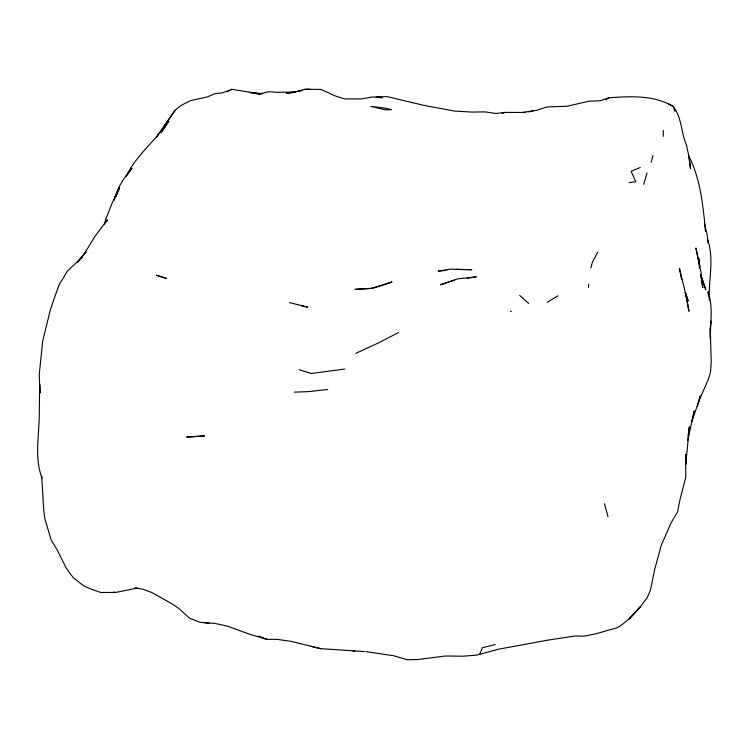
<?xml version="1.0" encoding="UTF-8"?>
<svg xmlns="http://www.w3.org/2000/svg" width="749" height="749" viewBox="0 0 749 749"><rect width="100%" height="100%" fill="white"/><g stroke="black" fill="none" stroke-linecap="round" stroke-linejoin="round"><path stroke-width="1.12" d="M709.294 300.087C708.348 280.032 714.377 259.922 707.814 240.195L708.245 242.91L706.981 233.903L704.491 224.241M663.277 136.374L663.305 130.495M711.073 321.049L710.258 328.099L710.389 339.344C710.024 323.446 713.582 307.221 707.964 291.717L708.526 296.127M588.461 287.344L588.658 284.18M710.258 328.099L711.25 362.057L710.511 372.244L707.974 380.211L698.826 401.174L691.945 421.144L694.286 410.967L687.563 440.721M643.709 184.404L647.033 173M687.975 436.339L689.38 426.771L685.841 464.211L685.681 454.325L685.794 477.207L679.914 499.892L677.639 511.726L671.02 522.989L661.301 545.178L654.57 569.858L650.404 590.24L647.211 597.721L640.255 606.915L628.973 619.03L622.372 624.423L617.663 627.559L595.942 633.804L584.042 636.144L575.213 635.976L548.577 640.021L498.525 649.186L476.776 655.085L462.845 656.218L445.44 655.993L417.268 659.569L407.222 659.729L393.656 655.721L365.971 651.649M104.439 224.672L105.572 219.588L112.397 202.511L119.578 187.568L116.132 196.154M698.826 401.174L700.249 395.884L697.347 406.548M651.143 162.355L652.997 155.52M590.839 267.899L592.44 262.225L597.665 252.273M115.149 197.343C118.014 186.332 124.643 176.773 132.039 168.3L125.898 176.586M113.904 200.498L116.816 193.336L115.271 197.567M106.667 221.835L107.36 219.738L94.87 236.487L84.028 254.276L77.128 262.422L82.568 256.982L67.476 270.988L59.265 284.583L53.919 299.179L50.174 310.479L42.693 341.02L39.257 374.416L39.931 393.01L39.688 384.509L39.248 416.219C38.911 436.826 34.491 458.023 41.935 477.993L41.513 476.092C43.039 490.267 42.759 504.564 44.809 518.748L51.204 540.001L57.139 549.785L66.483 568.575L73.374 577.816L83.748 585.868L90.629 588.901L100.684 592.468L115.571 592.478L137.048 588.143L143.05 589.276L151.916 592.543L172.111 603.9L178.899 608.497L189.506 618.168L200.226 622.419L214.514 623.346L227.144 626.042L249.951 634.347L266.887 639.356L276.756 639.328L290.902 641.294L320.712 648.681L364.473 651.555M479.594 654.486L482.459 647.688L495.136 644.561M114.962 197.221L119.578 187.568M156.532 137.619L158.076 134.53L175.622 109.738L180.827 105.572L190.087 100.75L207.557 96.883L214.523 93.765L222.378 92.867L231.956 89.328L256.495 93.269M157.702 135.279L158.076 134.53M127.321 174.695L128.444 172.832L126.956 174.723C137.376 154.21 156.092 140.007 168.881 121.179L162.084 131.075M161.11 132.639L162.87 129.942M164.04 128.135L165.801 125.439L162.084 131.009M164.293 125.757L174.863 110.674M84.028 254.276L86.116 251.786L77.128 262.422M547.247 302.315L557.977 295.78M606.081 99.448L608.871 97.773C630.396 96.275 654.036 94.964 673.239 106.489C681.965 117.78 680.944 132.245 686.393 144.866L689.127 157.215L690.512 168.797L688.855 156.195C700.661 179.273 703.011 205.975 705.577 231.432L705.23 229.363M398.468 332.584L378.264 343.005L355.841 353.322M226.966 91.79L231.956 89.328M640.245 167.448L631.117 171.362L635.817 181.764L629.282 182.644M383.685 284.929L392.055 281.933L371.878 288.328L382.617 285.238M608.871 97.773L600.155 100.759L588.761 101.237L567.293 106.218L546.892 106.976L536.733 110.29L522.802 112.359M502.111 113.436L505.313 112.387L525.405 112.472M309.983 89.318C301.81 88.485 294.544 93.634 286.258 93.204L302.025 90.713M258.695 94.187L262.599 93.588L249.651 92.427L258.695 94.187L268.554 91.743L277.308 92.314L295.293 91.987M528.71 111.947L533.166 110.852M510.415 311.397L511.38 311.256M454.512 280.173L440.449 284.751L457.742 278.825L476.28 276.877L467.114 278.263M344.961 369.032L311.312 373.47L299.123 369.734M505.313 112.387L495.885 113.492L485.099 111.873L471.814 112.078L454.615 111.077L423.307 105.253L387.692 96.733L376.101 96.612M327.734 389.461L308.569 391.633L294.198 392.13M445.955 270.361L438.193 271.157L450.261 269.125L471.842 269.715L456.057 269.415M304.328 89.271L321.096 89.431L334.569 95.703L344.606 98.905L361.524 98.905L372.712 96.921L382.374 97.904M204.936 622.747L209.561 623.411M113.399 592.103L115.571 592.478M301.941 306.032L307.876 307.137L289.517 302.605M135.101 587.759L137.048 588.143M310.592 646.237L320.712 648.681M352.554 650.638L354.708 651.302M258.686 636.098L266.887 639.356M668.576 103.924L673.239 106.489L674.943 111.432M519.694 295.406L528.71 303.495M685.007 292.616L688.228 300.967L685.401 292.587L679.371 268.273L681.609 279.48M700.689 274.686L705.82 289.769L700.568 274.462M604.462 503.805L608.019 516.773M701.373 280.987L701.944 283.216M702.234 284.33L702.862 287.607L701.073 276.109L702.085 283.3M702.113 283.206L700.961 271.953L695.887 247.975L699.763 266.429L698.892 258.564L699.07 261.785M699.182 263.938L699.416 268.226M640.255 606.915L628.973 619.03L640.255 606.915M204.365 435.909L186.801 437.079L204.365 435.909M371.701 288.365L355.204 289.339L371.701 288.365M391.034 109.644L385.042 109.785L370.802 106.367L385.286 108.156L391.034 109.644M166.138 278.338L156.438 275.239L166.138 278.338M686.824 299.272L685.401 292.587L688.968 311.238L686.824 299.272"/></g></svg>
